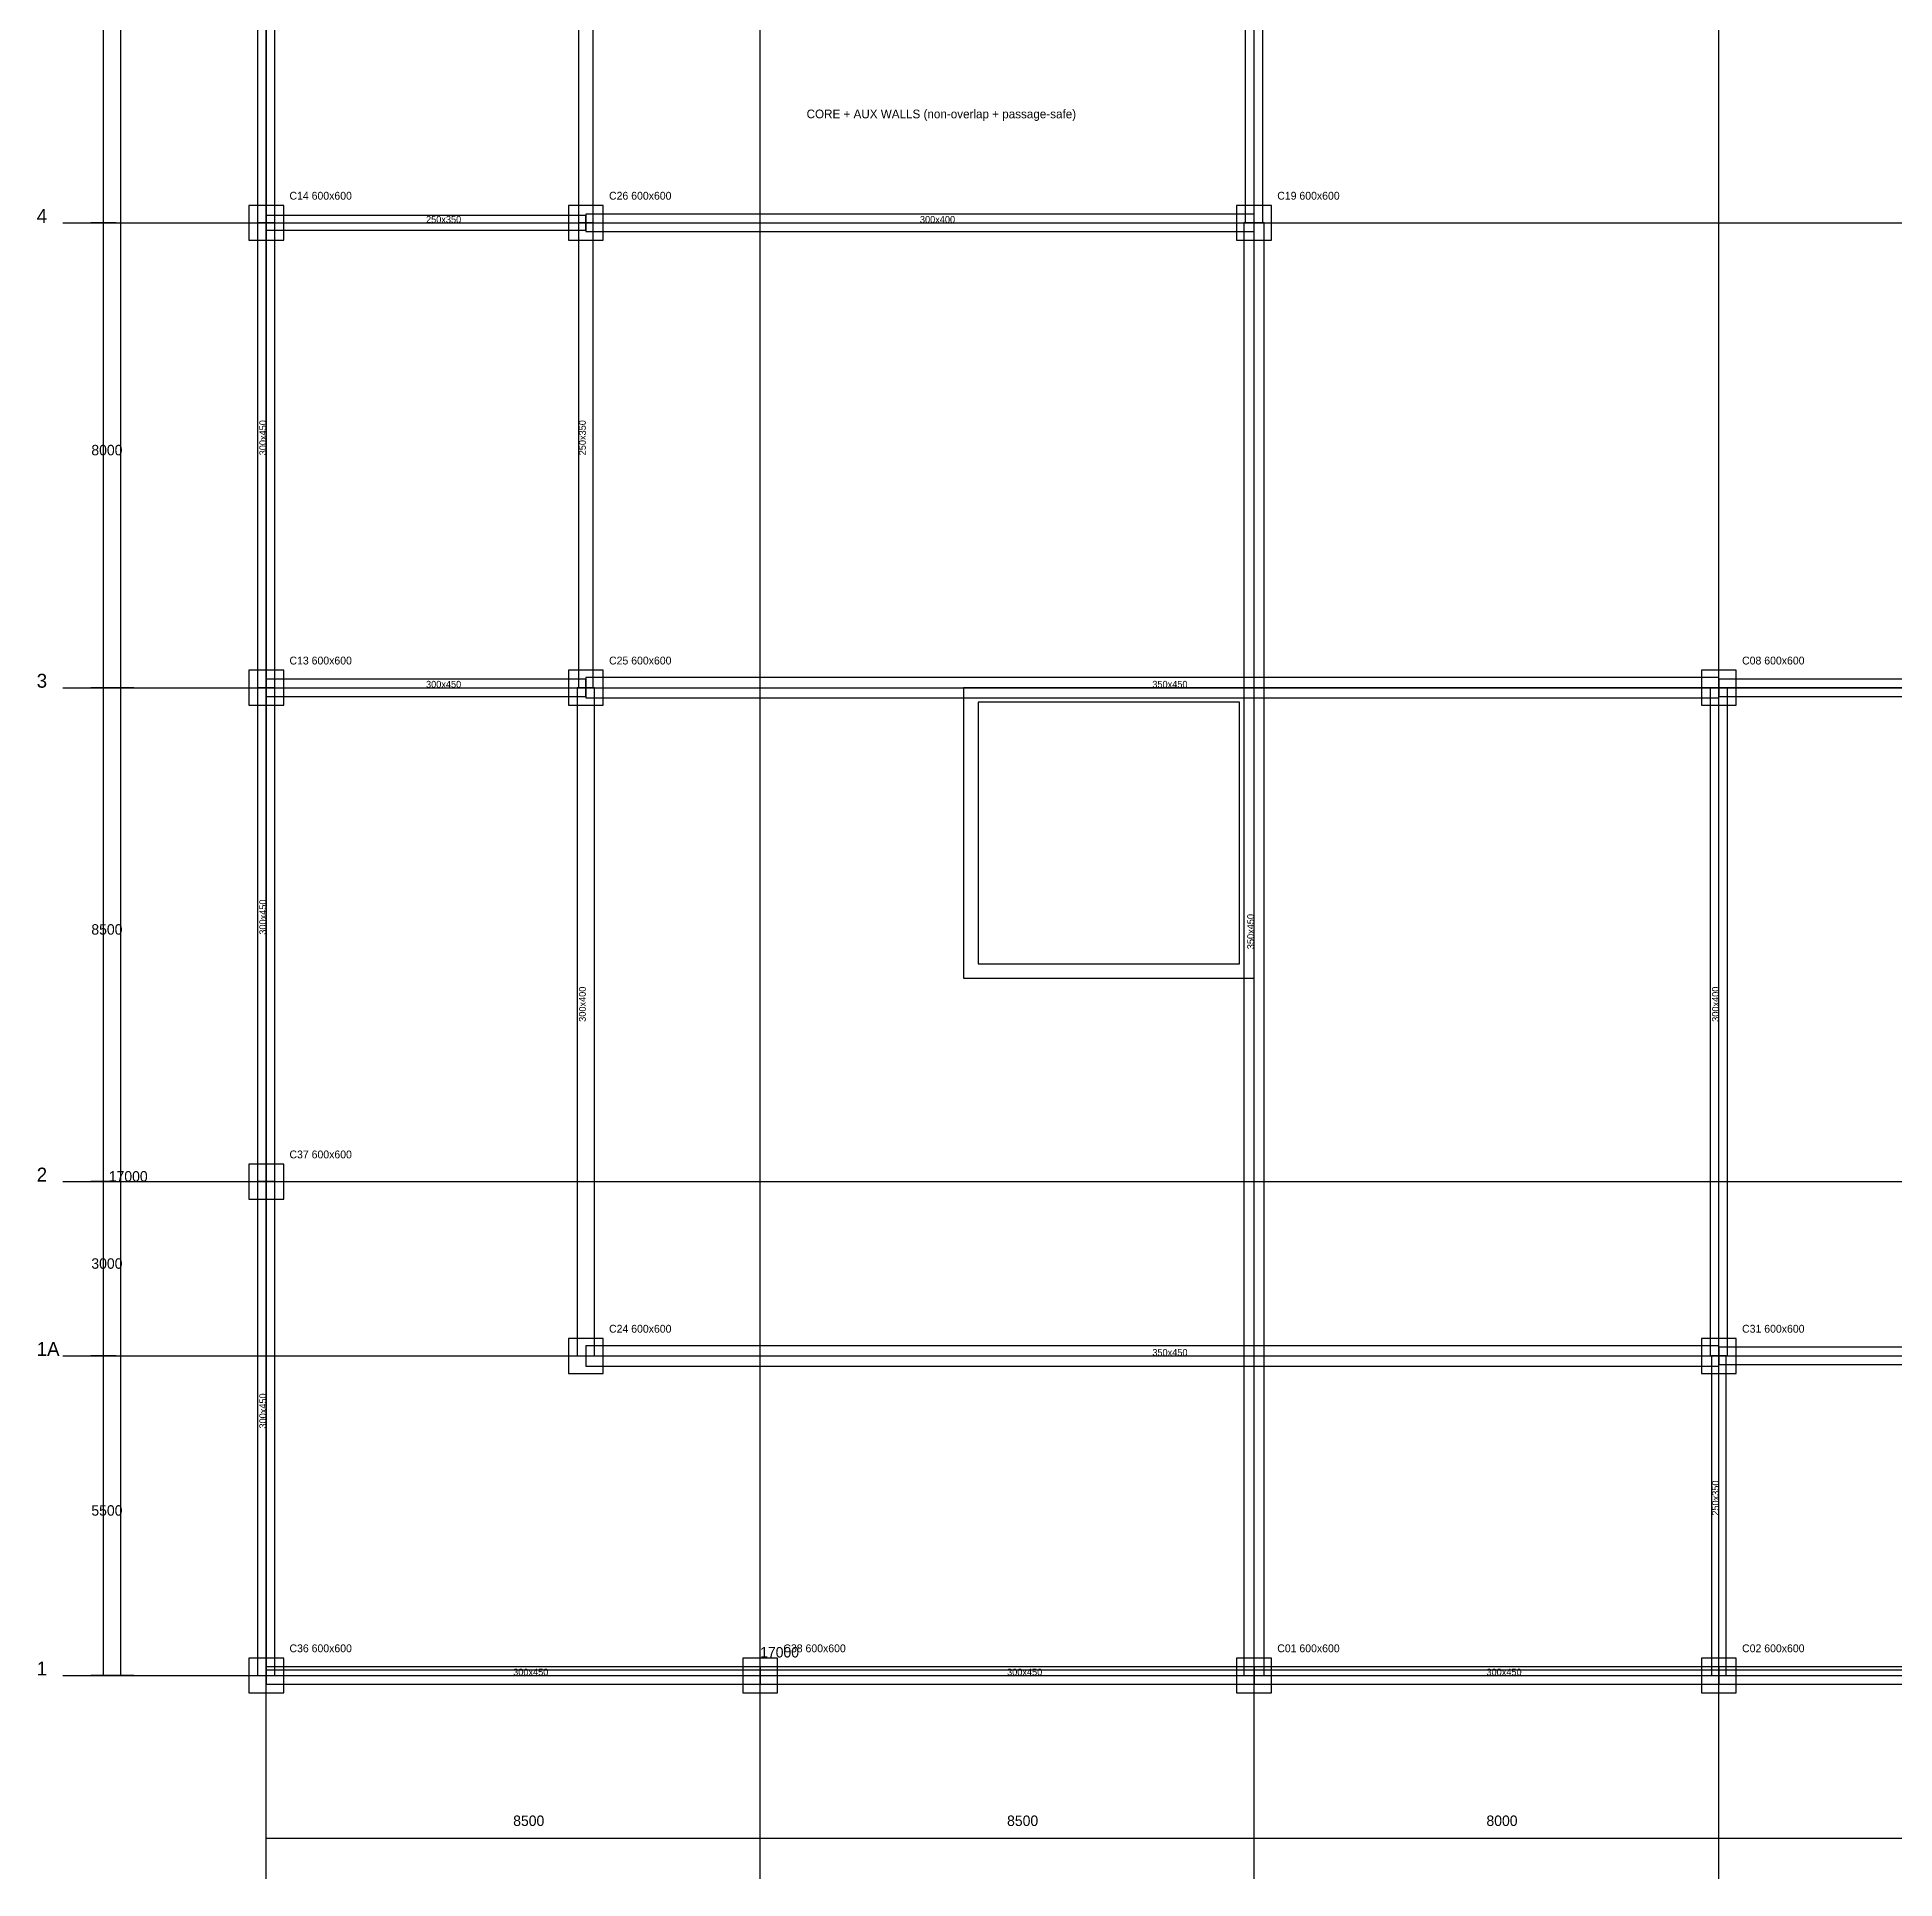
# Model space of a CAD drawing. Header units: metres. Extents: x -3943 to 60000, y -3500 to 59894.
# Drawn here: x -3943 to 28029, y -3500 to 28197 of the extents above; entities that cross this region are included whole.
import ezdxf

# ---------------------------------------------------------------- set-up
doc = ezdxf.new("R2010")
doc.units = ezdxf.units.M
for name, color, linetype in [('A-DIM', 4, 'Continuous'), ('A-GBP-OUTLINE', 8, 'Continuous'), ('A-TEXT', 7, 'Continuous'), ('S-BEAM-P', 5, 'Continuous'), ('S-BEAM-S', 6, 'Continuous'), ('S-COL', 1, 'Continuous'), ('S-GRID', 7, 'Continuous'), ('S-WALL', 3, 'Continuous')]:
    doc.layers.add(name, color=color, linetype=linetype)

msp = doc.modelspace()

# ---------------------------------------------------------------- linework, layer by layer
at = {"layer": 'A-DIM'}
for p, q in [((-2500, 17000), (-2500, 56000)), ((-2800, 25000), (-2800, 33000)), ((-2580, 25000), (-3020, 25000)), ((-2580, 25000), (-3020, 25000)), ((-2800, 17000), (-2800, 25000)), ((-2580, 17000), (-3020, 17000)), ((-2580, 17000), (-3020, 17000)), ((-2800, 8500), (-2800, 17000)), ((-2280, 17000), (-2720, 17000)), ((-2280, 17000), (-2720, 17000)), ((-2500, 0), (-2500, 17000)), ((-2580, 8500), (-3020, 8500)), ((-2580, 8500), (-3020, 8500)), ((-2800, 5500), (-2800, 8500)), ((-2580, 5500), (-3020, 5500)), ((-2580, 5500), (-3020, 5500)), ((-2800, 0), (-2800, 5500)), ((0, -120), (0, 320)), ((17000, -120), (17000, 320)), ((17000, -120), (17000, 320)), ((-2580, 0), (-3020, 0)), ((-2280, 0), (-2720, 0)), ((0, 100), (17000, 100)), ((17000, 100), (56500, 100)), ((0, -3020), (0, -2580)), ((0, -2800), (8500, -2800)), ((8500, -3020), (8500, -2580)), ((8500, -3020), (8500, -2580)), ((8500, -2800), (17000, -2800)), ((17000, -3020), (17000, -2580)), ((17000, -3020), (17000, -2580)), ((17000, -2800), (25000, -2800)), ((25000, -3020), (25000, -2580)), ((25000, -3020), (25000, -2580)), ((25000, -2800), (33000, -2800))]:
    msp.add_line(p, q, dxfattribs=at)
at = {"layer": 'A-GBP-OUTLINE'}
msp.add_lwpolyline([(0, 0), (56500, 0), (56500, 17000), (17000, 17000), (17000, 56000), (0, 56000), (0, 0)], close=True, dxfattribs=at)
at = {"layer": 'S-BEAM-P'}
for points in [[(-150, 25000), (150, 25000), (150, 33000), (-150, 33000), (-150, 25000)], [(16850, 25000), (17150, 25000), (17150, 33000), (16850, 33000), (16850, 25000)], [(-150, 17000), (150, 17000), (150, 25000), (-150, 25000), (-150, 17000)], [(16825, 0), (17175, 0), (17175, 25000), (16825, 25000), (16825, 0)], [(-150, 8500), (150, 8500), (150, 17000), (-150, 17000), (-150, 8500)], [(0, 17150), (0, 16850), (5500, 16850), (5500, 17150), (0, 17150)], [(5500, 17175), (5500, 16825), (25000, 16825), (25000, 17175), (5500, 17175)], [(25000, 17150), (25000, 16850), (33000, 16850), (33000, 17150), (25000, 17150)], [(-150, 0), (150, 0), (150, 8500), (-150, 8500), (-150, 0)], [(5500, 5675), (5500, 5325), (25000, 5325), (25000, 5675), (5500, 5675)], [(25000, 5650), (25000, 5350), (33000, 5350), (33000, 5650), (25000, 5650)], [(0, 150), (0, -150), (8500, -150), (8500, 150), (0, 150)], [(8500, 150), (8500, -150), (17000, -150), (17000, 150), (8500, 150)], [(17000, 150), (17000, -150), (25000, -150), (25000, 150), (17000, 150)], [(25000, 150), (25000, -150), (33000, -150), (33000, 150), (25000, 150)]]:
    msp.add_lwpolyline(points, close=True, dxfattribs=at)
at = {"layer": 'S-BEAM-S'}
for points in [[(5375, 25000), (5625, 25000), (5625, 33000), (5375, 33000), (5375, 25000)], [(0, 25125), (0, 24875), (5500, 24875), (5500, 25125), (0, 25125)], [(5375, 17000), (5625, 17000), (5625, 25000), (5375, 25000), (5375, 17000)], [(5500, 25150), (5500, 24850), (17000, 24850), (17000, 25150), (5500, 25150)], [(5350, 5500), (5650, 5500), (5650, 17000), (5350, 17000), (5350, 5500)], [(24850, 5500), (25150, 5500), (25150, 17000), (24850, 17000), (24850, 5500)], [(24875, 0), (25125, 0), (25125, 5500), (24875, 5500), (24875, 0)]]:
    msp.add_lwpolyline(points, close=True, dxfattribs=at)
at = {"layer": 'S-COL'}
for points in [[(-300, 24700), (300, 24700), (300, 25300), (-300, 25300), (-300, 24700)], [(5200, 24700), (5800, 24700), (5800, 25300), (5200, 25300), (5200, 24700)], [(16700, 24700), (17300, 24700), (17300, 25300), (16700, 25300), (16700, 24700)], [(-300, 16700), (300, 16700), (300, 17300), (-300, 17300), (-300, 16700)], [(5200, 16700), (5800, 16700), (5800, 17300), (5200, 17300), (5200, 16700)], [(24700, 16700), (25300, 16700), (25300, 17300), (24700, 17300), (24700, 16700)], [(-300, 8200), (300, 8200), (300, 8800), (-300, 8800), (-300, 8200)], [(5200, 5200), (5800, 5200), (5800, 5800), (5200, 5800), (5200, 5200)], [(24700, 5200), (25300, 5200), (25300, 5800), (24700, 5800), (24700, 5200)], [(-300, -300), (300, -300), (300, 300), (-300, 300), (-300, -300)], [(8200, -300), (8800, -300), (8800, 300), (8200, 300), (8200, -300)], [(16700, -300), (17300, -300), (17300, 300), (16700, 300), (16700, -300)], [(24700, -300), (25300, -300), (25300, 300), (24700, 300), (24700, -300)]]:
    msp.add_lwpolyline(points, close=True, dxfattribs=at)
at = {"layer": 'S-GRID'}
for p, q in [((0, -3500), (0, 59500)), ((8500, -3500), (8500, 59500)), ((17000, -3500), (17000, 59500)), ((25000, -3500), (25000, 59500)), ((-3500, 25000), (60000, 25000)), ((-3500, 17000), (60000, 17000)), ((-3500, 8500), (60000, 8500)), ((-3500, 5500), (60000, 5500)), ((-3500, 0), (60000, 0))]:
    msp.add_line(p, q, dxfattribs=at)
at = {"layer": 'S-WALL'}
for points in [[(12000, 12000), (17000, 12000), (17000, 17000), (12000, 17000), (12000, 12000)], [(12250, 12250), (16750, 12250), (16750, 16750), (12250, 16750), (12250, 12250)]]:
    msp.add_lwpolyline(points, close=True, dxfattribs=at)

# ---------------------------------------------------------------- texts
at = {"layer": 'A-DIM'}
for s, p in [('8000', (-3010, 21000)), ('8500', (-3010, 12750)), ('17000', (-2710, 8500)), ('3000', (-3010, 7000)), ('5500', (-3010, 2750)), ('17000', (8500, 310)), ('8500', (4250, -2590)), ('8500', (12750, -2590)), ('8000', (21000, -2590))]:
    msp.add_text(s, height=180, dxfattribs=at).set_placement(p)
at = {"layer": 'A-TEXT'}
for s, height, p in [('CORE + AUX WALLS (non-overlap + passage-safe)', 150, (9300, 26800)), ('C14 600x600', 135, (400, 25400)), ('C26 600x600', 135, (5900, 25400)), ('C19 600x600', 135, (17400, 25400)), ('250x350', 118, (2750, 25000)), ('300x400', 118, (11250, 25000)), ('C13 600x600', 135, (400, 17400)), ('C25 600x600', 135, (5900, 17400)), ('C08 600x600', 135, (25400, 17400)), ('300x450', 118, (2750, 17000)), ('350x450', 118, (15250, 17000)), ('C37 600x600', 135, (400, 8900)), ('C24 600x600', 135, (5900, 5900)), ('C31 600x600', 135, (25400, 5900)), ('350x450', 118, (15250, 5500)), ('C36 600x600', 135, (400, 400)), ('C38 600x600', 135, (8900, 400)), ('C01 600x600', 135, (17400, 400)), ('C02 600x600', 135, (25400, 400)), ('300x450', 118, (4250, 0)), ('300x450', 118, (12750, 0)), ('300x450', 118, (21000, 0))]:
    msp.add_text(s, height=height, dxfattribs=at).set_placement(p)
for s, p in [('300x450', (0, 21000)), ('250x350', (5500, 21000)), ('300x450', (0, 12750)), ('350x450', (17000, 12500)), ('300x400', (5500, 11250)), ('300x400', (25000, 11250)), ('300x450', (0, 4250)), ('250x350', (25000, 2750))]:
    msp.add_text(s, height=118, rotation=90, dxfattribs=at).set_placement(p)
at = {"layer": 'S-GRID'}
for s, p in [('4', (-3950, 25000)), ('3', (-3950, 17000)), ('2', (-3950, 8500)), ('1A', (-3950, 5500)), ('1', (-3950, 0))]:
    msp.add_text(s, height=240, dxfattribs=at).set_placement(p)

doc.saveas('drawing.dxf')
